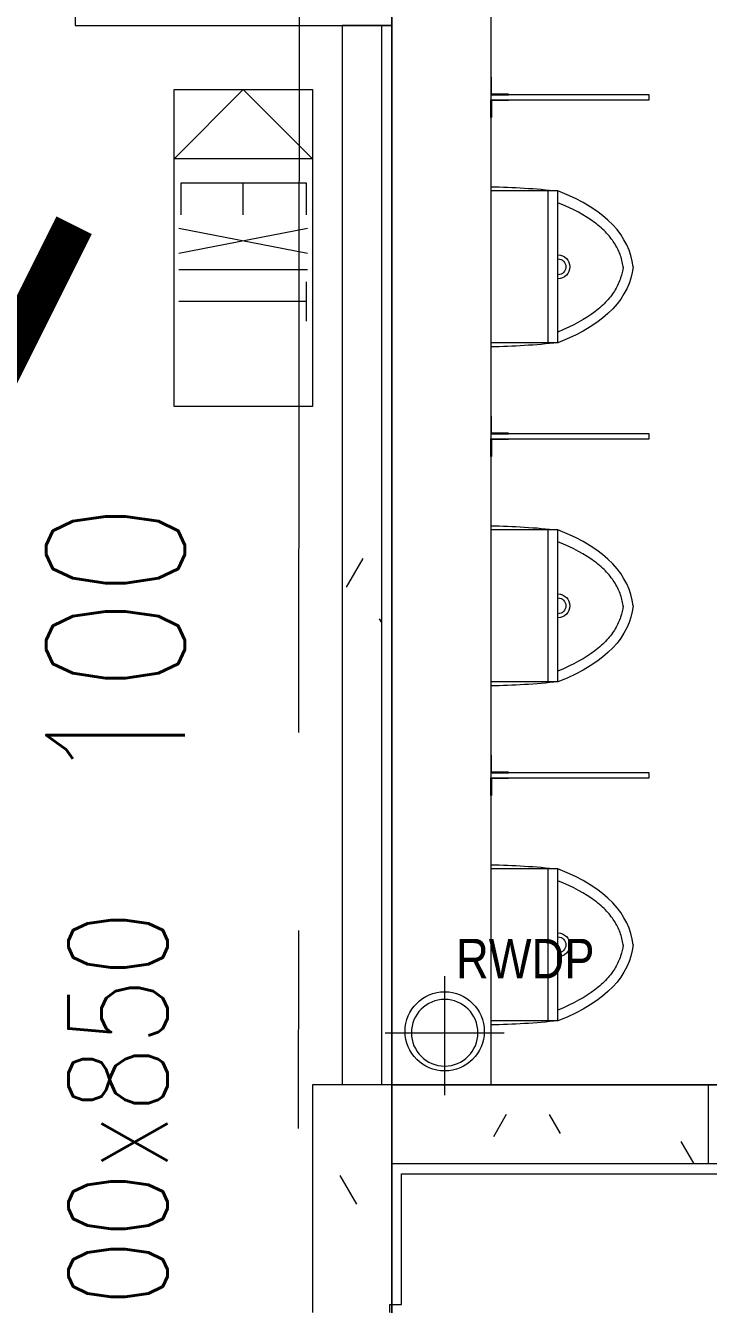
# Model space of a CAD drawing. Header units: millimetres. Extents: x -47219 to 440296, y -79832 to 7189.
# Drawn here: x 6157 to 7882, y -57255 to -54025 of the extents above; entities that cross this region are included whole.
import ezdxf

# ---------------------------------------------------------------- set-up
doc = ezdxf.new("R2010")
doc.units = ezdxf.units.MM
doc.linetypes.add('BLK_2 - 3RD STOREY  LOWER ROOF PLAN-archi clean_25 SEPT 2024$0$IDA - Grid Line', pattern=[3500, 2000, -500, 500, -500])
for name, color, linetype, lineweight in [('BLK_2 - 3RD STOREY  LOWER ROOF PLAN-archi clean_25 SEPT 2024$0$1599_DB_A_BLK2_HQ_R21-3RD STOREY 230517$0$A-_DETA----_ED-1', 8, 'Continuous', 9), ('BLK_2 - 3RD STOREY  LOWER ROOF PLAN-archi clean_25 SEPT 2024$0$1599_DB_A_BLK2_HQ_R21-3RD STOREY 230517$0$E-_LIGT----_E', 8, 'Continuous', 9), ('BLK_2 - 3RD STOREY  LOWER ROOF PLAN-archi clean_25 SEPT 2024$0$1599_DB_A_BLK2_HQ_R21-3RD STOREY 230517$0$M-_SANIFIXR_E', 8, 'Continuous', 9), ('BLK_2 - 3RD STOREY  LOWER ROOF PLAN-archi clean_25 SEPT 2024$0$A-_WALL----_E', 8, 'Continuous', 9), ('BLK_2 - 3RD STOREY  LOWER ROOF PLAN-archi clean_25 SEPT 2024$0$S-_ANOTGRID_E-1', 8, 'BLK_2 - 3RD STOREY  LOWER ROOF PLAN-archi clean_25 SEPT 2024$0$IDA - Grid Line', 9), ('M-_SPRKPIEX_E-', 1, 'Continuous', 30), ('NW_BEAM AND COLUMN', 134, 'Continuous', 5), ('S-_LINE----_N-', 140, 'Continuous', 18), ('S-TEXT', 140, 'Continuous', 18)]:
    doc.layers.add(name, color=color, linetype=linetype, lineweight=lineweight)
doc.layers.add('M-_FIRESPRK_T-', color=7, linetype='Continuous')
doc.styles.add('BLK_2 - 3RD STOREY  LOWER ROOF PLAN-archi clean_25 SEPT 2024$0$Arial Narrow_1', font='ARIALN.TTF', dxfattribs={"height": 500})
doc.styles.add('RomanS_5', font='romans__.ttf', dxfattribs={"width": 0.8, "height": 250})
doc.styles.add('Simplex', font='SIMPLEX.shx', dxfattribs={"width": 0.8, "height": 2.5})
pattern_1 = [(0, (-131307.08, -42727.71), (1016, 254), [83.82, -678.18, 83.82, -678.18, -4064]), (0, (-131307.08, -42727.71), (1016, 254), [-1524, 83.82, -1440.18, 83.82, -678.18, -1778]), (0, (-131307.08, -42727.71), (1016, 254), [-3810, 83.82, -424.18, 83.82, -1186.18]), (120, (-130926.08, -42600.71), (-727.9705, 752.8818), [83.82, -678.18, 83.82, -678.18, -4064]), (120, (-130926.08, -42600.71), (-727.9705, 752.8818), [-1524, 83.82, -1440.18, 83.82, -678.18, -1778]), (120, (-130926.08, -42600.71), (-727.9705, 752.8818), [-3810, 83.82, -424.18, 83.82, -1186.18]), (240, (-130799.08, -42092.71), (-288.0295, -1006.8818), [83.82, -678.18, 83.82, -678.18, -4064]), (240, (-130799.08, -42092.71), (-288.0295, -1006.8818), [-1524, 83.82, -1440.18, 83.82, -678.18, -1778]), (240, (-130799.08, -42092.71), (-288.0295, -1006.8818), [-3810, 83.82, -424.18, 83.82, -1186.18])]

# ---------------------------------------------------------------- blocks, each defined once
blk = doc.blocks.new('3rd Structure')
at = {"layer": 'NW_BEAM AND COLUMN', "color": 8}
for p, q in [((-21350, -79450), (-21350, -50650)), ((-21350, -50650), (-21350, -79450)), ((-21350, -60675), (-17450, -60675)), ((-21350, -60875), (-21350, -60675)), ((-17450, -60875), (-21350, -60875))]:
    blk.add_line(p, q, dxfattribs=at)
at = {"layer": 'S-TEXT', "color": 8, "insert": (-22576.3, -61343.4), "char_height": 250, "width": 2959.115, "attachment_point": 2, "rotation": 90, "line_spacing_factor": 0.983083, "style": 'RomanS_5'}
blk.add_mtext('2-4VB2-3\\P1800/2100x850', dxfattribs=at)
blk = doc.blocks.new('BLK_2 - 3RD STOREY  LOWER ROOF PLAN-archi clean_25 SEPT 2024$0$1599_DB_A_BLK2_HQ_R21-3RD STOREY 230517$0$IDA - Urinal - Wall Hung - IDA - Urinal - Wall Hung-3223915-LINKVIEW_BLK2_3RD STOREY')
at = {"layer": 'BLK_2 - 3RD STOREY  LOWER ROOF PLAN-archi clean_25 SEPT 2024$0$1599_DB_A_BLK2_HQ_R21-3RD STOREY 230517$0$M-_SANIFIXR_E'}
for p, q in [((-191.8, 205), (-191.8, 35)), ((-191.8, 205), (191.8, 205)), ((191.8, 205), (191.8, 35)), ((-191.8, 180), (191.8, 180))]:
    blk.add_line(p, q, dxfattribs=at)
for centre, radius, start, end in [((0, 205), 30, 0, 180), ((1675.1, 4.4), 1877.6, 173.8664, 179.0651), ((0, 205), 20, 0, 180), ((-1675.1, 4.4), 1877.6, 0.9349, 6.1336)]:
    blk.add_arc(centre, radius, start, end, dxfattribs=at)
for points in [[(0, 395), (-77, 384.5), (-141.9, 331.1), (-191.8, 205)], [(0, 395), (77, 384.5), (141.9, 331.1), (191.8, 205)]]:
    blk.add_open_spline(points, degree=3, dxfattribs=at)
for points, knots in [([(0, 369.7), (-9.7, 368.4), (-29.5, 363.8), (-57.9, 350.9), (-86.3, 329.8), (-122.9, 289.5), (-148.7, 243.7), (-164.7, 205)], [0.0054531, 0.0054531, 0.0054531, 0.0054531, 0.0545115, 0.109023, 0.1635345, 0.218046, 0.327069, 0.327069, 0.327069, 0.327069]), ([(-3.4, 370.2), (7.4, 368.8), (28.1, 364.1), (57.2, 350.6), (85.1, 329.4), (121.1, 289.2), (146.3, 243.5), (161.9, 205)], [0, 0, 0, 0, 0.0545115, 0.109023, 0.1635345, 0.218046, 0.327069, 0.327069, 0.327069, 0.327069])]:
    blk.add_open_spline(points, degree=3, knots=knots, dxfattribs=at)
blk = doc.blocks.new('BLK_2 - 3RD STOREY  LOWER ROOF PLAN-archi clean_25 SEPT 2024$0$1599_DB_A_BLK2_HQ_R21-3RD STOREY 230517$0$IDA - Exit Sign - IDA - Exit Sign - Left Side-3511324-LINKVIEW_BLK2_3RD STOREY')
at = {"layer": 'BLK_2 - 3RD STOREY  LOWER ROOF PLAN-archi clean_25 SEPT 2024$0$1599_DB_A_BLK2_HQ_R21-3RD STOREY 230517$0$A-_DETA----_ED-1'}
for p, q in [((-163.9, -115.1), (-163.9, -432.5)), ((-83.9, -115.1), (-163.9, -115.1)), ((-48.9, -112.8), (14, -437.8)), ((14, -112.8), (-48.9, -437.8)), ((55.1, -112.8), (55.1, -437.8)), ((185.1, -115.3), (85.1, -115.3)), ((135.1, -115.3), (135.1, -437.8)), ((-83.9, -275), (-163.9, -275)), ((-163.9, -432.5), (-83.9, -432.5))]:
    blk.add_line(p, q, dxfattribs=at)
at = {"layer": 'BLK_2 - 3RD STOREY  LOWER ROOF PLAN-archi clean_25 SEPT 2024$0$1599_DB_A_BLK2_HQ_R21-3RD STOREY 230517$0$E-_LIGT----_E'}
for p, q in [((-400, -275), (-225, -100)), ((-400, -450), (-400, -100)), ((-400, -100), (400, -100)), ((-225, -100), (-225, -450)), ((400, -100), (400, -450)), ((-225, -450), (-400, -275)), ((400, -450), (-400, -450))]:
    blk.add_line(p, q, dxfattribs=at)
blk = doc.blocks.new('BLK_2 - 3RD STOREY  LOWER ROOF PLAN-archi clean_25 SEPT 2024')
at = {"layer": 'BLK_2 - 3RD STOREY  LOWER ROOF PLAN-archi clean_25 SEPT 2024$0$A-_WALL----_E'}
h = blk.add_hatch(dxfattribs=at)
h.set_pattern_fill('FP_1', color=256, style=0, pattern_type=2)
h.set_pattern_definition([(50, (-131307.1, -42727.7), (1821.84, -159.39), [190.5, -2095.5]), (355, (-131307, -42727.7), (-352.43, 1910.57), [152.4, -1676.4]), (100.451, (-131155.3, -42741), (1469.426, 1751.166), [161.9, -1780.9]), (46.184, (-131307, -42219.7), (2710.79, -420.43), [285.75, -3143.25]), (96.636, (-131081.2, -42254.7), (2374.03, 2474.28), [242.85, -2671.35]), (351.184, (-131307, -42219.7), (2374.05, 2474.25), [228.6, -2514.6]), (21, (-131053.1, -42346.7), (1516.143, -1022.65), [190.5, -2095.5]), (326, (-131053, -42346.7), (618.02, 1841.88), [152.4, -1676.4]), (71.451, (-130926.7, -42432), (2134.17, 819.21), [161.9, -1780.9]), (37.5, (-131307.1, -42727.7), (30.886, 845.55), [83.82, -1572.26, 83.82, -1617.98, -1682.75]), (37.5, (-131307.1, -42727.7), (30.886, 845.55), [-3357.88, 83.82, -1598.93]), (7.5, (-131307.1, -42727.7), (668.197, 1001.806), [83.82, -886.46, 83.82, -1534.16, -641.35]), (7.5, (-131307.1, -42727.7), (668.197, 1001.806), [-2588.26, 83.82, -557.53]), (327.5, (-131873.5, -42727.7), (1355.909, -57.29), [83.82, -551.18, 83.82, -1897.38, -2628.9]), (327.5, (-131873.5, -42727.7), (1355.909, -57.29), [-2616.2, 83.82, -2545.08]), (317.5, (-132127.5, -42727.7), (1481.293, 254.266), [83.82, -741.68, 83.82, -1231.9, -1866.9]), (317.5, (-132127.5, -42727.7), (1481.293, 254.266), [-2141.22, 83.82, -1783.08])])
h.paths.add_polyline_path([(-124236.4, -96752.4), (-124237.9, -95952.4), (-125036.4, -95952.4), (-125036.4, -96752.4), (-124237.9, -96752.4)], flags=0)
h = blk.add_hatch(dxfattribs=at)
h.set_pattern_fill('FP_2', color=256, style=0, pattern_type=2)
h.set_pattern_definition(pattern_1)
h.paths.add_polyline_path([(-124261.4, -99502.4), (-124261.4, -96752.4), (-124361.4, -96752.4), (-124361.4, -99502.4)], flags=0)
h = blk.add_hatch(dxfattribs=at)
h.set_pattern_fill('FP_2', color=256, style=0, pattern_type=2)
h.set_pattern_definition([(0, (-131382.08, -42652.71), (1016, 254), [83.82, -678.18, 83.82, -678.18, -4064]), (0, (-131382.08, -42652.71), (1016, 254), [-1524, 83.82, -1440.18, 83.82, -678.18, -1778]), (0, (-131382.08, -42652.71), (1016, 254), [-3810, 83.82, -424.18, 83.82, -1186.18]), (120, (-131001.08, -42525.71), (-727.9705, 752.8818), [83.82, -678.18, 83.82, -678.18, -4064]), (120, (-131001.08, -42525.71), (-727.9705, 752.8818), [-1524, 83.82, -1440.18, 83.82, -678.18, -1778]), (120, (-131001.08, -42525.71), (-727.9705, 752.8818), [-3810, 83.82, -424.18, 83.82, -1186.18]), (240, (-130874.08, -42017.71), (-288.0295, -1006.8818), [83.82, -678.18, 83.82, -678.18, -4064]), (240, (-130874.08, -42017.71), (-288.0295, -1006.8818), [-1524, 83.82, -1440.18, 83.82, -678.18, -1778]), (240, (-130874.08, -42017.71), (-288.0295, -1006.8818), [-3810, 83.82, -424.18, 83.82, -1186.18])])
h.paths.add_polyline_path([(-124343.6, -99927.4), (-124316.4, -99927.4), (-124316.4, -99907.4), (-124311.4, -99907.4), (-124312.9, -99427.4), (-124436.4, -99427.4), (-124436.4, -99927.4), (-124378.6, -99927.4)], flags=0)
h = blk.add_hatch(dxfattribs=at)
h.set_pattern_fill('FP_2', color=256, style=0, pattern_type=2)
h.set_pattern_definition(pattern_1)
h.paths.add_polyline_path([(-122433.9, -99627.4), (-120336.4, -99627.4), (-120336.4, -99502.4), (-124236.4, -99502.4), (-124236.4, -99627.4), (-122453, -99627.4)], flags=0)
h.paths.add_polyline_path([(-122884.9, -99602.4), (-123436.4, -99602.4), (-123436.4, -99552.4), (-120436.4, -99552.4), (-120436.4, -99602.4), (-122453, -99602.4)], flags=0)
for p, q in [((-125036.4, -95952.4), (-125036.4, -96752.4)), ((-124236.4, -96752.4), (-124236.4, -95952.4)), ((-123986.4, -96077.4), (-123986.4, -99427.4)), ((-125036.4, -96752.4), (-124361.4, -96752.4)), ((-124236.4, -96752.4), (-124361.4, -96752.4)), ((-124361.4, -96752.4), (-124361.4, -99427.4)), ((-124361.4, -96752.4), (-124261.4, -96752.4)), ((-124261.4, -99427.4), (-124261.4, -96752.4)), ((-124261.4, -96752.4), (-124236.4, -96752.4)), ((-123986.4, -98588), (-123986.4, -98704.3)), ((-124103.1, -99153.5), (-124103.1, -99453.5)), ((-124252.7, -99296.2), (-123952.7, -99296.2)), ((-124236.4, -99427.4), (-124436.4, -99427.4)), ((-124436.4, -99427.4), (-124436.4, -100002.4)), ((-124211.4, -99427.4), (-124236.4, -99427.4)), ((-120336.4, -99427.4), (-124211.4, -99427.4)), ((-120336.4, -99627.4), (-124236.4, -99627.4)), ((-124236.4, -99627.4), (-124236.4, -99982.4)), ((-124211.4, -99652.4), (-120336.4, -99652.4)), ((-124211.4, -99982.4), (-124211.4, -99652.4)), ((-124241.4, -99982.4), (-124211.4, -99982.4)), ((-124241.4, -100002.4), (-124241.4, -99982.4))]:
    blk.add_line(p, q, dxfattribs=at)
for points in [[(-124236.4, -96752.4), (-124236.4, -99427.4)], [(-123986.4, -96882.6), (-123986.4, -96927.6), (-123941.4, -96927.6), (-123941.4, -96925.6), (-123984.4, -96925.6), (-123984.4, -96882.6), (-123986.4, -96882.6)], [(-123986.4, -96927.6), (-123986.4, -96939.6), (-123586.4, -96939.6), (-123586.4, -96927.6), (-123986.5, -96927.6)], [(-123986.4, -96984.6), (-123986.4, -96939.6), (-123941.4, -96939.6), (-123941.4, -96941.6), (-123984.4, -96941.6), (-123984.4, -96984.6), (-123986.4, -96984.6)], [(-123986.4, -97738.9), (-123986.4, -97783.9), (-123941.4, -97783.9), (-123941.4, -97781.9), (-123984.4, -97781.9), (-123984.4, -97738.9), (-123986.4, -97738.9)], [(-123986.4, -97783.9), (-123986.4, -97795.9), (-123586.4, -97795.9), (-123586.4, -97783.9), (-123986.5, -97783.9)], [(-123986.4, -97840.9), (-123986.4, -97795.9), (-123941.4, -97795.9), (-123941.4, -97797.9), (-123984.4, -97797.9), (-123984.4, -97840.9), (-123986.4, -97840.9)], [(-123986.4, -98595.1), (-123986.4, -98640.1), (-123941.4, -98640.1), (-123941.4, -98638.1), (-123984.4, -98638.1), (-123984.4, -98595.1), (-123986.4, -98595.1)], [(-123986.4, -98640.1), (-123986.4, -98652.1), (-123586.4, -98652.1), (-123586.4, -98640.1), (-123986.5, -98640.1)], [(-123986.4, -98697.1), (-123986.4, -98652.1), (-123941.4, -98652.1), (-123941.4, -98654.1), (-123984.4, -98654.1), (-123984.4, -98697.1), (-123986.4, -98697.1)], [(-123436.4, -99627.4), (-123436.4, -99427.4)]]:
    blk.add_lwpolyline(points, dxfattribs=at)
blk.add_circle((-124102.7, -99292.7), 100, dxfattribs=at)
for start, end in [(0, 180), (180, 0)]:
    blk.add_arc((-124102.7, -99296.2), 84.1, start, end, dxfattribs=at)
at = {"layer": 'BLK_2 - 3RD STOREY  LOWER ROOF PLAN-archi clean_25 SEPT 2024$0$S-_ANOTGRID_E-1'}
blk.add_line((-124434.4, -37038.2), (-124486.4, -122559.3), dxfattribs=at)
at = {"layer": 'BLK_2 - 3RD STOREY  LOWER ROOF PLAN-archi clean_25 SEPT 2024$0$A-_WALL----_E', "rotation": 270}
blk.add_blockref('BLK_2 - 3RD STOREY  LOWER ROOF PLAN-archi clean_25 SEPT 2024$0$1599_DB_A_BLK2_HQ_R21-3RD STOREY 230517$0$IDA - Exit Sign - IDA - Exit Sign - Left Side-3511324-LINKVIEW_BLK2_3RD STOREY', (-124336.4, -97314.1), dxfattribs=at)
at = {"layer": 'BLK_2 - 3RD STOREY  LOWER ROOF PLAN-archi clean_25 SEPT 2024$0$A-_WALL----_E', "xscale": -1, "rotation": 270}
for p in [(-124021.4, -97361.7), (-124021.4, -98218), (-124021.4, -99074.2)]:
    blk.add_blockref('BLK_2 - 3RD STOREY  LOWER ROOF PLAN-archi clean_25 SEPT 2024$0$1599_DB_A_BLK2_HQ_R21-3RD STOREY 230517$0$IDA - Urinal - Wall Hung - IDA - Urinal - Wall Hung-3223915-LINKVIEW_BLK2_3RD STOREY', p, dxfattribs=at)
at = {"layer": 'BLK_2 - 3RD STOREY  LOWER ROOF PLAN-archi clean_25 SEPT 2024$0$A-_WALL----_E', "insert": (-124074, -99059), "char_height": 100, "width": 1286.708, "attachment_point": 1, "style": 'BLK_2 - 3RD STOREY  LOWER ROOF PLAN-archi clean_25 SEPT 2024$0$Arial Narrow_1'}
blk.add_mtext('RWDP', dxfattribs=at)

msp = doc.modelspace()

# ---------------------------------------------------------------- linework, layer by layer
at = {"layer": 'M-_SPRKPIEX_E-', "const_width": 100}
msp.add_lwpolyline([(6279.8, -54528.9), (6054.8, -54978.9), (5829.8, -54528.9)], dxfattribs=at)

# ---------------------------------------------------------------- block references
at = {"layer": 'M-_SPRKPIEX_E-'}
msp.add_blockref('BLK_2 - 3RD STOREY  LOWER ROOF PLAN-archi clean_25 SEPT 2024', (131318.5, 42727.7), dxfattribs=at)
at = {"layer": 'S-_LINE----_N-'}
msp.add_blockref('3rd Structure', (28432.1, 3975.3), dxfattribs=at)

# ---------------------------------------------------------------- texts
at = {"layer": 'M-_FIRESPRK_T-', "style": 'Simplex', "width": 0.8}
msp.add_text('100', height=350, rotation=90, dxfattribs=at).set_placement((6559.4, -55948.7))

doc.saveas('drawing.dxf')
